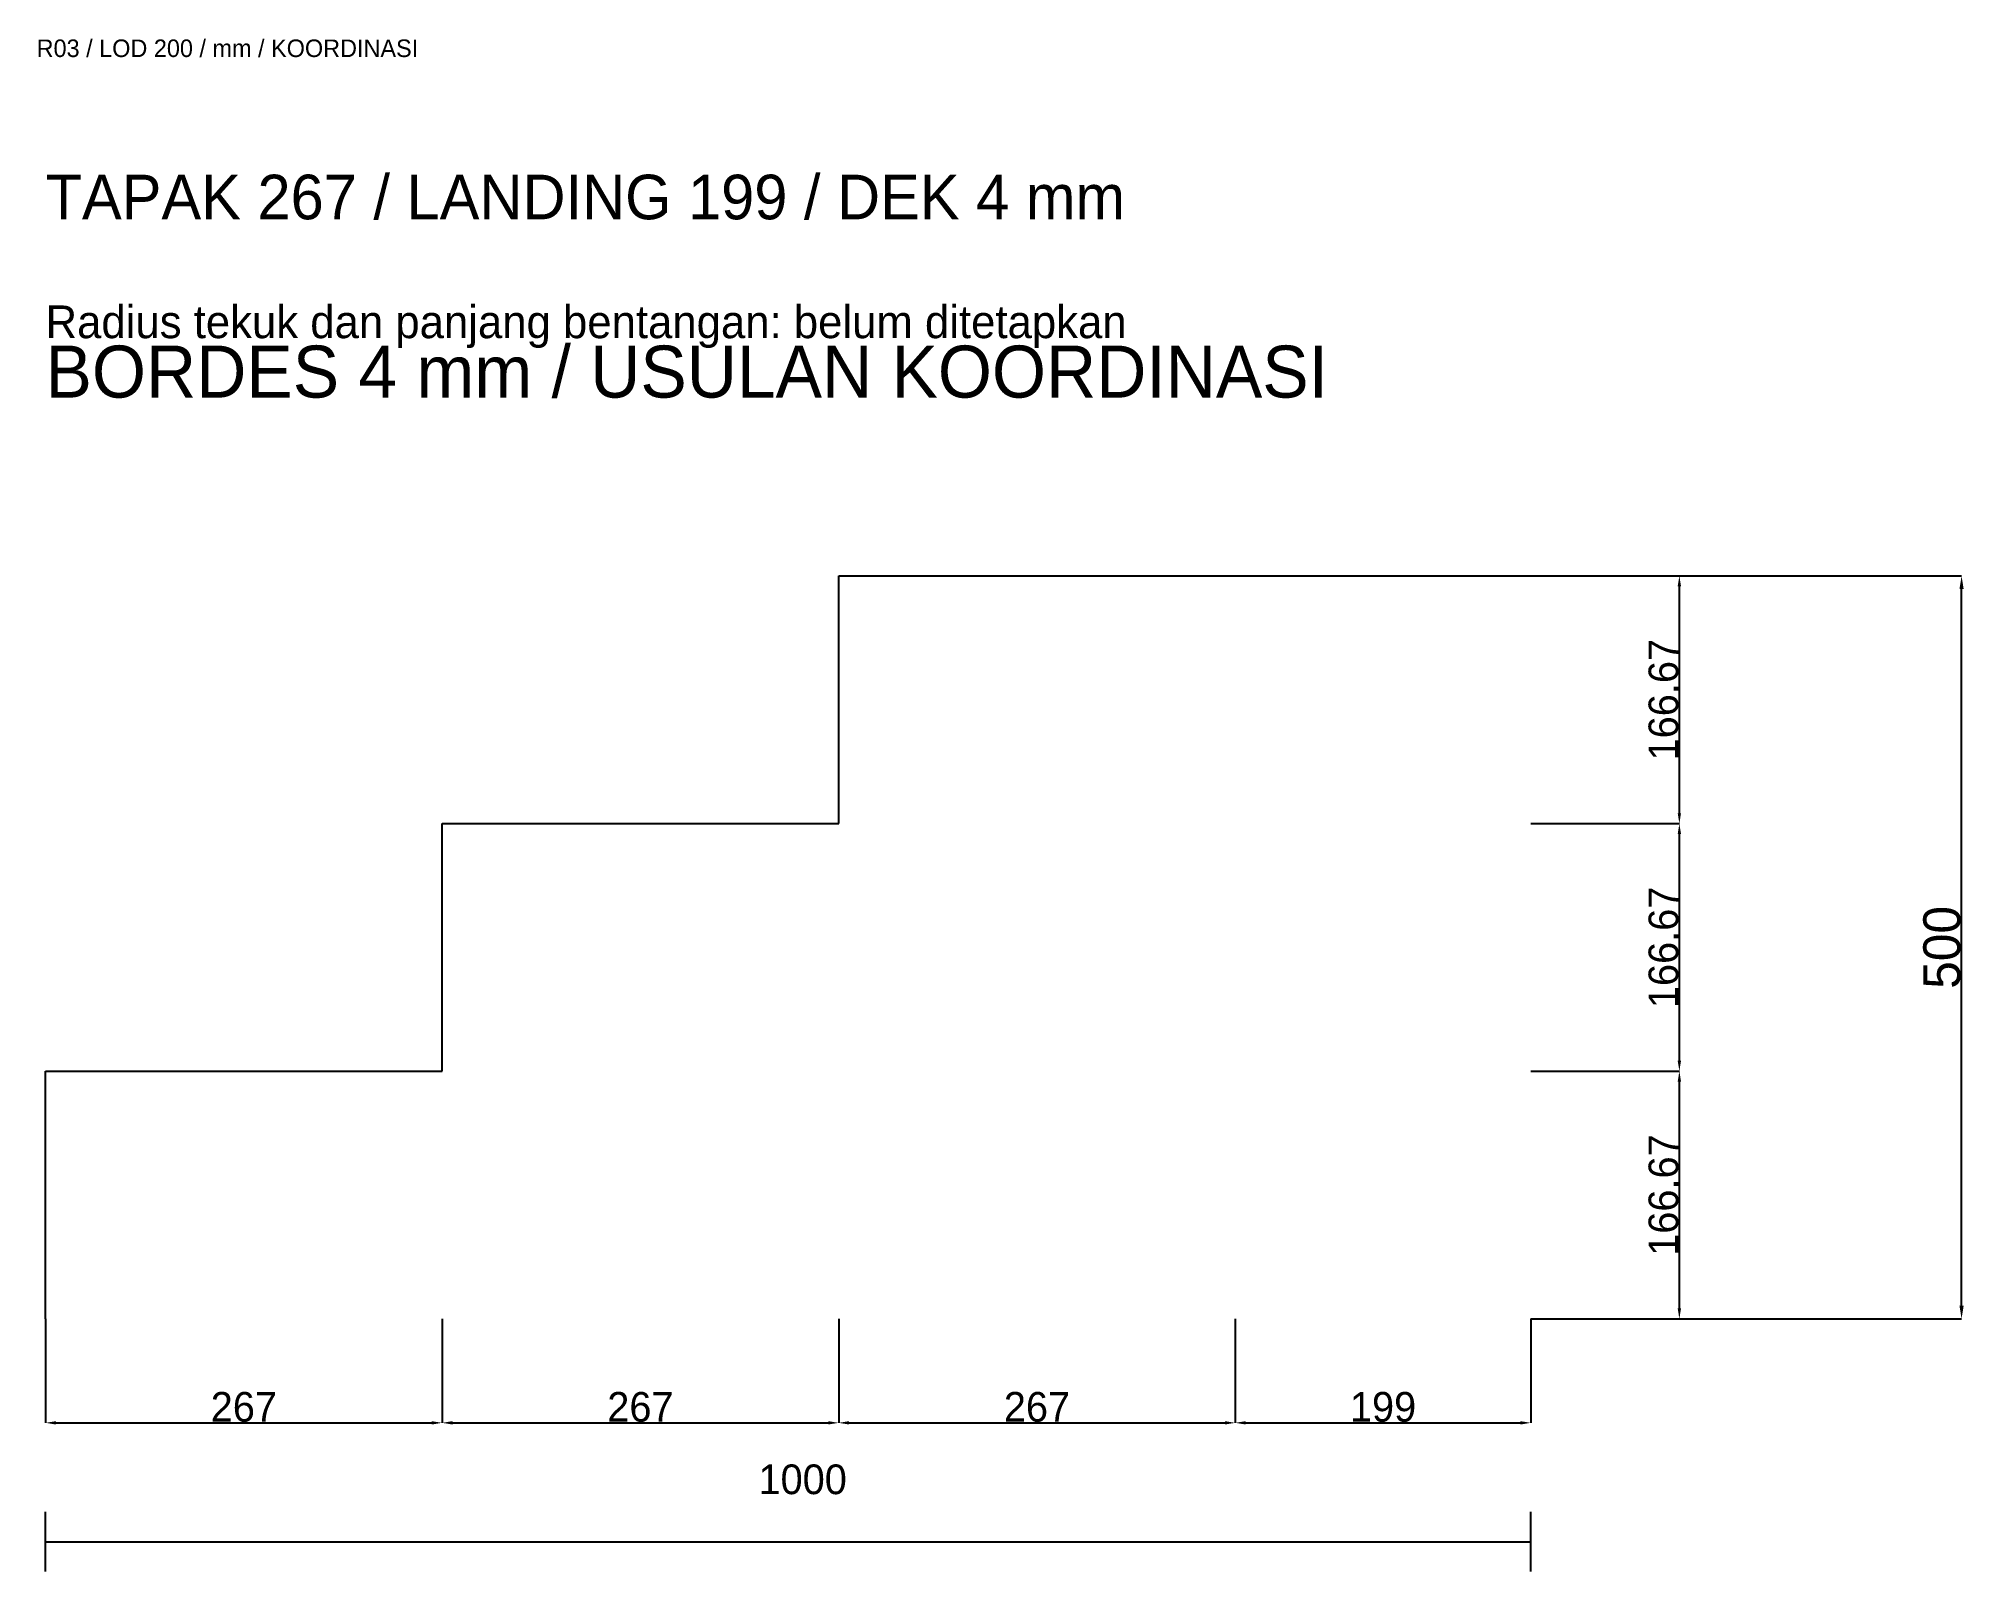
# Model space of a CAD drawing. Header units: millimetres. Extents: x -5 to 1293, y -170 to 862.
import ezdxf

# ---------------------------------------------------------------- set-up
doc = ezdxf.new("R2010")
doc.units = ezdxf.units.MM
doc.layers.add('dek', color=7, linetype='Continuous', true_color=0x444444)
doc.layers.add('dim', color=7, linetype='Continuous', true_color=0x222222)
doc.dimstyles.get("Standard").update_dxf_attribs({"dimtxt": 2.5, "dimasz": 2.5, "dimexe": 1.25, "dimexo": 0.625, "dimtad": 1, "dimcen": 2.5, "dimazin": 3, "dimtfac": 1, "dimtmove": 0, "dimatfit": 3})

# ---------------------------------------------------------------- blocks, each defined once
blk = doc.blocks.new('_CLOSEDFILLED')
at = {"color": 0, "linetype": 'BYBLOCK'}
blk.add_solid([(-1, 0.16), (0, 0), (-1, -0.16)], dxfattribs=at)
blk = doc.blocks.new('*D1')
for p, q in [((0, 0), (0, -70)), ((267, 0), (267, -70)), ((7, -70), (260, -70))]:
    blk.add_line(p, q)
at = {"layer": 'Defpoints'}
for p in [(0, 0), (267, 0), (0, -70)]:
    blk.add_point(p, dxfattribs=at)
at = {"layer": 'dim', "xscale": 7, "yscale": 7, "rotation": 180}
blk.add_blockref('_CLOSEDFILLED', (0, -70), dxfattribs=at)
at = {"layer": 'dim', "xscale": 7, "yscale": 7}
blk.add_blockref('_CLOSEDFILLED', (267, -70), dxfattribs=at)
at = {"layer": 'dim', "insert": (133.5, -59.375), "char_height": 20, "attachment_point": 5}
blk.add_mtext('267', dxfattribs=at)
blk = doc.blocks.new('*D2')
for p, q in [((267, 0), (267, -70)), ((534, 0), (534, -70)), ((274, -70), (527, -70))]:
    blk.add_line(p, q)
at = {"layer": 'Defpoints'}
for p in [(267, 0), (534, 0), (267, -70)]:
    blk.add_point(p, dxfattribs=at)
at = {"layer": 'dim', "xscale": 7, "yscale": 7, "rotation": 180}
blk.add_blockref('_CLOSEDFILLED', (267, -70), dxfattribs=at)
at = {"layer": 'dim', "xscale": 7, "yscale": 7}
blk.add_blockref('_CLOSEDFILLED', (534, -70), dxfattribs=at)
at = {"layer": 'dim', "insert": (400.5, -59.375), "char_height": 20, "attachment_point": 5}
blk.add_mtext('267', dxfattribs=at)
blk = doc.blocks.new('*D3')
for p, q in [((534, 0), (534, -70)), ((801, 0), (801, -70)), ((541, -70), (794, -70))]:
    blk.add_line(p, q)
at = {"layer": 'Defpoints'}
for p in [(534, 0), (801, 0), (534, -70)]:
    blk.add_point(p, dxfattribs=at)
at = {"layer": 'dim', "xscale": 7, "yscale": 7, "rotation": 180}
blk.add_blockref('_CLOSEDFILLED', (534, -70), dxfattribs=at)
at = {"layer": 'dim', "xscale": 7, "yscale": 7}
blk.add_blockref('_CLOSEDFILLED', (801, -70), dxfattribs=at)
at = {"layer": 'dim', "insert": (667.5, -59.375), "char_height": 20, "attachment_point": 5}
blk.add_mtext('267', dxfattribs=at)
blk = doc.blocks.new('*D4')
for p, q in [((801, 0), (801, -70)), ((1000, 0), (1000, -70)), ((808, -70), (993, -70))]:
    blk.add_line(p, q)
at = {"layer": 'Defpoints'}
for p in [(801, 0), (1000, 0), (801, -70)]:
    blk.add_point(p, dxfattribs=at)
at = {"layer": 'dim', "xscale": 7, "yscale": 7, "rotation": 180}
blk.add_blockref('_CLOSEDFILLED', (801, -70), dxfattribs=at)
at = {"layer": 'dim', "xscale": 7, "yscale": 7}
blk.add_blockref('_CLOSEDFILLED', (1000, -70), dxfattribs=at)
at = {"layer": 'dim', "insert": (900.5, -59.375), "char_height": 20, "attachment_point": 5}
blk.add_mtext('199', dxfattribs=at)
blk = doc.blocks.new('*D5')
for p, q in [((1000, 166.7), (1100, 166.7)), ((1100, 7), (1100, 159.7)), ((1000, 0), (1100, 0))]:
    blk.add_line(p, q)
at = {"layer": 'Defpoints'}
for p in [(1000, 166.7), (1000, 0), (1100, 0)]:
    blk.add_point(p, dxfattribs=at)
at = {"layer": 'dim', "xscale": 7, "yscale": 7}
for p, rotation in [((1100, 166.7), 90), ((1100, 0), 270)]:
    blk.add_blockref('_CLOSEDFILLED', p, dxfattribs=dict(at, rotation=rotation))
at = {"layer": 'dim', "insert": (1089.4, 83.3), "char_height": 20, "attachment_point": 5, "rotation": 90}
blk.add_mtext('166.67', dxfattribs=at)
blk = doc.blocks.new('*D6')
for p, q in [((1000, 333.3), (1100, 333.3)), ((1100, 173.7), (1100, 326.3)), ((1000, 166.7), (1100, 166.7))]:
    blk.add_line(p, q)
at = {"layer": 'Defpoints'}
for p in [(1000, 333.3), (1000, 166.7), (1100, 166.7)]:
    blk.add_point(p, dxfattribs=at)
at = {"layer": 'dim', "xscale": 7, "yscale": 7}
for p, rotation in [((1100, 333.3), 90), ((1100, 166.7), 270)]:
    blk.add_blockref('_CLOSEDFILLED', p, dxfattribs=dict(at, rotation=rotation))
at = {"layer": 'dim', "insert": (1089.4, 250), "char_height": 20, "attachment_point": 5, "rotation": 90}
blk.add_mtext('166.67', dxfattribs=at)
blk = doc.blocks.new('*D7')
for p, q in [((1000, 500), (1100, 500)), ((1100, 340.3), (1100, 493)), ((1000, 333.3), (1100, 333.3))]:
    blk.add_line(p, q)
at = {"layer": 'Defpoints'}
for p in [(1000, 500), (1000, 333.3), (1100, 333.3)]:
    blk.add_point(p, dxfattribs=at)
at = {"layer": 'dim', "xscale": 7, "yscale": 7}
for p, rotation in [((1100, 500), 90), ((1100, 333.3), 270)]:
    blk.add_blockref('_CLOSEDFILLED', p, dxfattribs=dict(at, rotation=rotation))
at = {"layer": 'dim', "insert": (1089.4, 416.7), "char_height": 20, "attachment_point": 5, "rotation": 90}
blk.add_mtext('166.67', dxfattribs=at)
blk = doc.blocks.new('*D8')
for p, q in [((1000, 500), (1290, 500)), ((1290, 8.75), (1290, 491.25)), ((1000, 0), (1290, 0))]:
    blk.add_line(p, q)
at = {"layer": 'Defpoints'}
for p in [(1000, 500), (1000, 0), (1290, 0)]:
    blk.add_point(p, dxfattribs=at)
at = {"layer": 'dim', "xscale": 8.75, "yscale": 8.75}
for p, rotation in [((1290, 500), 90), ((1290, 0), 270)]:
    blk.add_blockref('_CLOSEDFILLED', p, dxfattribs=dict(at, rotation=rotation))
at = {"layer": 'dim', "insert": (1276.875, 250), "char_height": 25, "attachment_point": 5, "rotation": 90}
blk.add_mtext('500', dxfattribs=at)

msp = doc.modelspace()

# ---------------------------------------------------------------- linework, layer by layer
at = {"layer": 'dek'}
for p, q in [((534, 333.333), (534, 500)), ((534, 500), (801, 500)), ((801, 500), (1000, 500)), ((267, 166.667), (267, 333.333)), ((267, 333.333), (534, 333.333)), ((0, 0), (0, 166.667)), ((0, 166.667), (267, 166.667))]:
    msp.add_line(p, q, dxfattribs=at)
at = {"layer": 'dim'}
for p, q in [((0, -170), (0, -130)), ((1000, -170), (1000, -130)), ((0, -150), (1000, -150))]:
    msp.add_line(p, q, dxfattribs=at)

# ---------------------------------------------------------------- texts
for s, height, p in [('R03 / LOD 200 / mm / KOORDINASI', 11.799, (-6, 849.2)), ('TAPAK 267 / LANDING 199 / DEK 4 mm', 30, (0, 740)), ('Radius tekuk dan panjang bentangan: belum ditetapkan', 22, (0, 660)), ('BORDES 4 mm / USULAN KOORDINASI', 35, (0, 620)), ('1000', 20, (480, -118))]:
    msp.add_text(s, height=height, dxfattribs=at).set_placement(p)

# ---------------------------------------------------------------- dimensions: what is measured, and where the dimension line sits
for base, p1, p2, text, override, picture, middle in [((1100, 333.333), (1000, 333.333), (1000, 500), '166.67', {"dimtxt": 20, "dimasz": 7, "dimtad": 1}, '*D7', (1089.375, 416.667)), ((1290, 0), (1000, 0), (1000, 500), '500', {"dimtxt": 25, "dimasz": 8.75, "dimtad": 1}, '*D8', (1276.875, 250)), ((1100, 166.667), (1000, 166.667), (1000, 333.333), '166.67', {"dimtxt": 20, "dimasz": 7, "dimtad": 1}, '*D6', (1089.375, 250)), ((1100, 0), (1000, 0), (1000, 166.667), '166.67', {"dimtxt": 20, "dimasz": 7, "dimtad": 1}, '*D5', (1089.375, 83.333))]:
    dim = msp.add_linear_dim(base=base, p1=p1, p2=p2, angle=90, text=text, dimstyle='Standard', override=override, dxfattribs=at)
    dim.commit()
    dim.dimension.update_dxf_attribs({"geometry": picture, "text_midpoint": middle})
for base, p1, p2, text, picture, middle in [((0, -70), (0, 0), (267, 0), '267', '*D1', (133.5, -59.375)), ((267, -70), (267, 0), (534, 0), '267', '*D2', (400.5, -59.375)), ((534, -70), (534, 0), (801, 0), '267', '*D3', (667.5, -59.375)), ((801, -70), (801, 0), (1000, 0), '199', '*D4', (900.5, -59.375))]:
    dim = msp.add_linear_dim(base=base, p1=p1, p2=p2, text=text, dimstyle='Standard', override={"dimtxt": 20, "dimasz": 7, "dimtad": 1}, dxfattribs=at)
    dim.commit()
    dim.dimension.update_dxf_attribs({"geometry": picture, "text_midpoint": middle})

doc.saveas('drawing.dxf')
